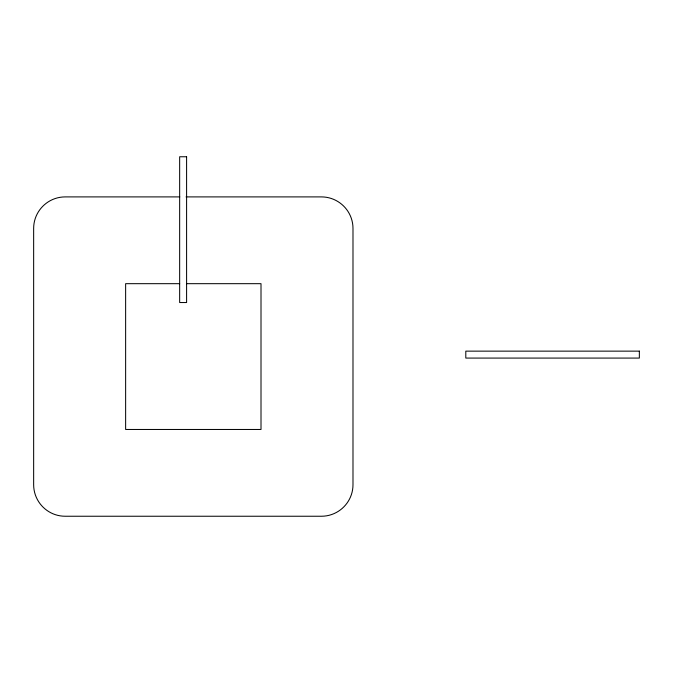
<?xml version="1.0" encoding="UTF-8"?>
<svg xmlns="http://www.w3.org/2000/svg" width="673" height="673" viewBox="0 0 673 673"><rect width="100%" height="100%" fill="white"/><g stroke="black" fill="none" stroke-linecap="round" stroke-linejoin="round"><path stroke-width="1.01" d="M179.809 196.903L65.163 196.903A31.269 31.269 0 0 0 50.172 200.722A31.791 31.791 0 0 0 36.132 216.176A31.269 31.269 0 0 0 33.65 228.416L33.65 484.728A31.269 31.269 0 0 0 37.469 499.719A31.791 31.791 0 0 0 52.923 513.76A31.269 31.269 0 0 0 65.163 516.241L321.475 516.241A31.269 31.269 0 0 0 336.466 512.422A31.791 31.791 0 0 0 350.498 496.968A31.269 31.269 0 0 0 352.989 484.728L352.989 228.416A31.269 31.269 0 0 0 349.169 213.425A31.791 31.791 0 0 0 333.715 199.393A31.269 31.269 0 0 0 321.475 196.903L186.042 196.903M179.674 283.678L125.632 283.678L125.632 429.467L261.006 429.467L261.006 283.678L186.522 283.678M186.598 156.759L179.657 156.759L179.657 302.539L186.598 302.539L186.598 156.759M639.35 351.138L465.8 351.138L465.8 358.078L639.35 358.078L639.35 351.138"/></g></svg>
